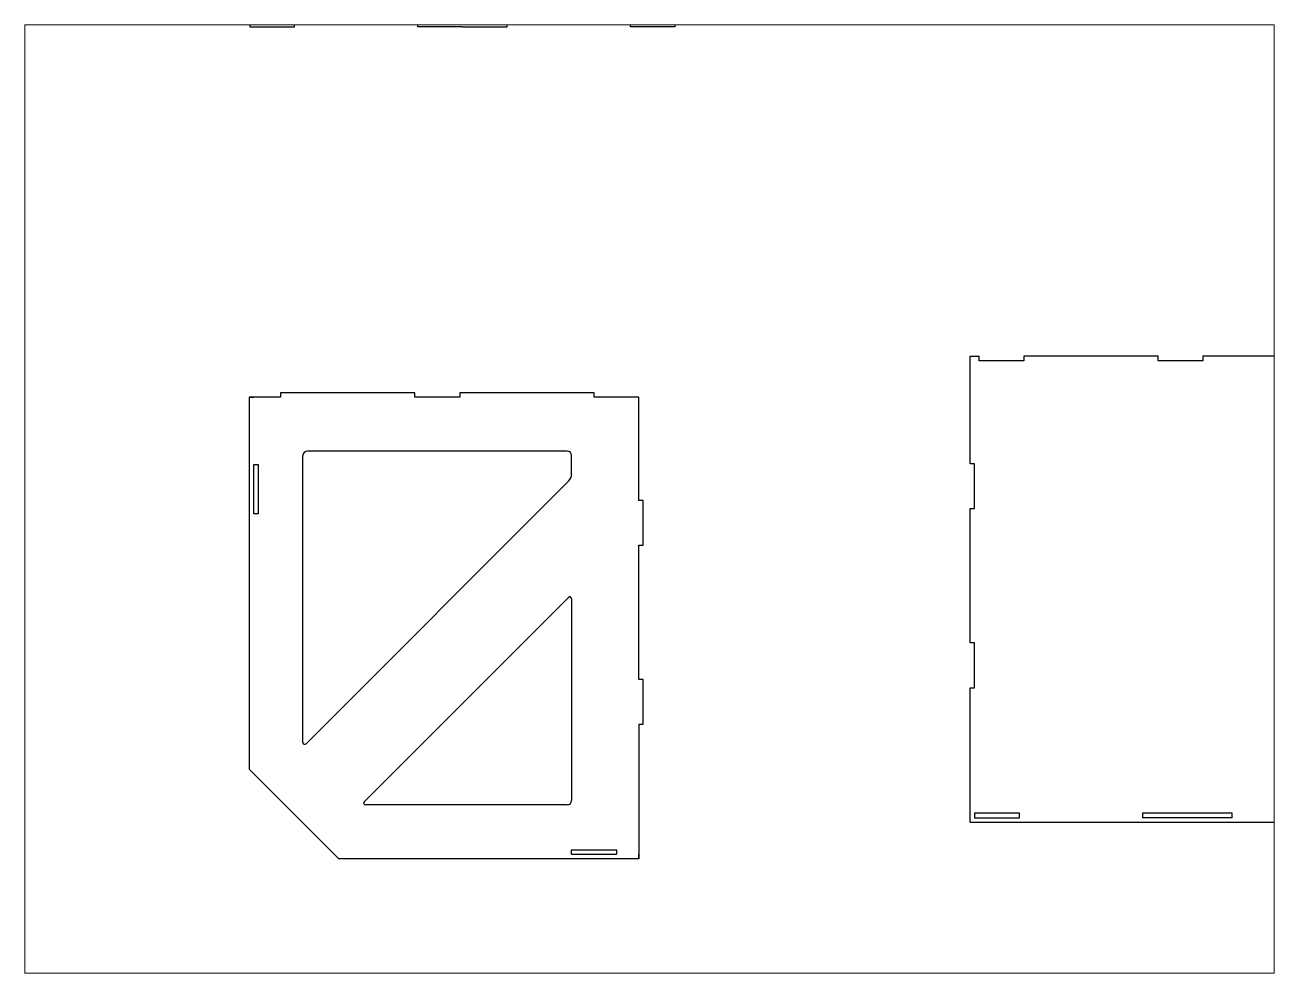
# Paper-space layout 'Layout1' of a CAD drawing. Header units: millimetres. Extents: x 26 to 231, y 20 to 176.
# The model-space entities are those that its viewports show. They can reach past a viewport. Long polylines and large blocks are cut down to what shows.
import ezdxf

# ---------------------------------------------------------------- set-up
doc = ezdxf.new("R2010")
doc.units = ezdxf.units.MM

msp = doc.modelspace()

# ---------------------------------------------------------------- linework, layer by layer
for p, q in [((535.7, 1947.2), (535.7, 1922.2)), ((1010.7, 1922.2), (1010.7, 1947.2)), ((535.7, 1922.2), (535.7, 1917.2)), ((535.7, 1917.2), (585.7, 1917.2)), ((585.7, 1917.2), (585.7, 1922.2)), ((723.2, 1922.2), (585.7, 1922.2)), ((723.2, 1917.2), (723.2, 1922.2)), ((773.2, 1917.2), (723.2, 1917.2)), ((773.2, 1917.2), (823.2, 1917.2)), ((823.2, 1917.2), (823.2, 1922.2)), ((960.7, 1922.2), (823.2, 1922.2)), ((960.7, 1917.2), (960.7, 1922.2)), ((1010.7, 1917.2), (960.7, 1917.2)), ((1010.7, 1917.2), (1010.7, 1922.2)), ((1340, 1549.3), (1350, 1549.3)), ((1340, 1429.3), (1340, 1549.3)), ((1350, 1544.3), (1350, 1549.3)), ((1400, 1549.3), (1400, 1544.3)), ((1550, 1549.3), (1400, 1549.3)), ((1550, 1544.3), (1550, 1549.3)), ((1600, 1549.3), (1600, 1544.3)), ((1750, 1549.3), (1600, 1549.3)), ((1400, 1544.3), (1350, 1544.3)), ((1600, 1544.3), (1550, 1544.3)), ((720.1, 1508.5), (570.1, 1508.5)), ((570.1, 1508.5), (570.1, 1503.5)), ((720.1, 1503.5), (720.1, 1508.5)), ((920.1, 1508.5), (770.1, 1508.5)), ((770.1, 1508.5), (770.1, 1503.5)), ((920.1, 1503.5), (920.1, 1508.5)), ((535.1, 1503.5), (535.1, 1088.5)), ((570.1, 1503.5), (535.1, 1503.5)), ((535.1, 1503.5), (540.1, 1503.5)), ((535.1, 1503.5), (540.1, 1503.5)), ((770.1, 1503.5), (720.1, 1503.5)), ((970.1, 1503.5), (920.1, 1503.5)), ((970.1, 1388.5), (970.1, 1503.5)), ((595.1, 1118.3), (595.1, 1438.5)), ((890.1, 1443.5), (600.1, 1443.5)), ((895.1, 1418.3), (895.1, 1438.5)), ((540.1, 1428.5), (545.1, 1428.5)), ((540.1, 1373.5), (540.1, 1428.5)), ((545.1, 1428.5), (545.1, 1373.5)), ((1345, 1429.3), (1340, 1429.3)), ((1345, 1379.3), (1345, 1429.3)), ((598.6, 1116.9), (891.5, 1409.8)), ((975.1, 1388.5), (970.1, 1388.5)), ((975.1, 1338.5), (975.1, 1388.5)), ((545.1, 1373.5), (540.1, 1373.5)), ((1340, 1229.3), (1340, 1379.3)), ((1340, 1379.3), (1345, 1379.3)), ((970.1, 1188.5), (970.1, 1338.5)), ((970.1, 1338.5), (975.1, 1338.5)), ((663.4, 1052.1), (891.5, 1280.2)), ((895.1, 1278.7), (895.1, 1053.5)), ((1345, 1229.3), (1340, 1229.3)), ((1345, 1179.3), (1345, 1229.3)), ((975.1, 1188.5), (970.1, 1188.5)), ((975.1, 1138.5), (975.1, 1188.5)), ((1340, 1029.3), (1340, 1179.3)), ((1340, 1179.3), (1345, 1179.3)), ((970.1, 1138.5), (975.1, 1138.5)), ((970.1, 1138.5), (970.1, 988.5)), ((535.1, 1088.5), (635.1, 988.5)), ((890.1, 1048.5), (664.9, 1048.5)), ((1395, 1039.3), (1345, 1039.3)), ((1345, 1039.3), (1345, 1034.3)), ((1345, 1034.3), (1395, 1034.3)), ((1395, 1034.3), (1395, 1039.3)), ((1632.5, 1039.3), (1532.5, 1039.3)), ((1532.5, 1039.3), (1532.5, 1034.3)), ((1632.5, 1034.3), (1532.5, 1034.3)), ((1632.5, 1034.3), (1632.5, 1039.3)), ((1340, 1029.3), (1345, 1029.3)), ((1345, 1029.3), (1820, 1029.3)), ((895.1, 993.5), (895.1, 998.5)), ((895.1, 998.5), (945.1, 998.5)), ((895.1, 993.5), (945.1, 993.5)), ((945.1, 998.5), (945.1, 993.5)), ((970.1, 988.5), (970.1, 993.5)), ((970.1, 988.5), (635.1, 988.5))]:
    msp.add_line(p, q)
for centre, radius, start, end in [((600.1, 1438.5), 5, 90, 180), ((890.1, 1438.5), 5, 0, 90), ((883, 1418.3), 12.1, 315, 0), ((893, 1278.7), 2.07, 0, 135), ((597.1, 1118.3), 2.07, 180, 315), ((664.9, 1050.6), 2.07, 135, 270), ((890.1, 1053.5), 5, 270, 0)]:
    msp.add_arc(centre, radius, start, end)

psp = doc.layouts.get("Layout1")

# ---------------------------------------------------------------- viewports
at = {"layer": '0'}
psp.add_viewport(center=(128.5, 97.5), size=(205.6, 156), view_center_point=(982.03, 1390), view_height=1058.1924, dxfattribs=at)

doc.saveas('drawing.dxf')
